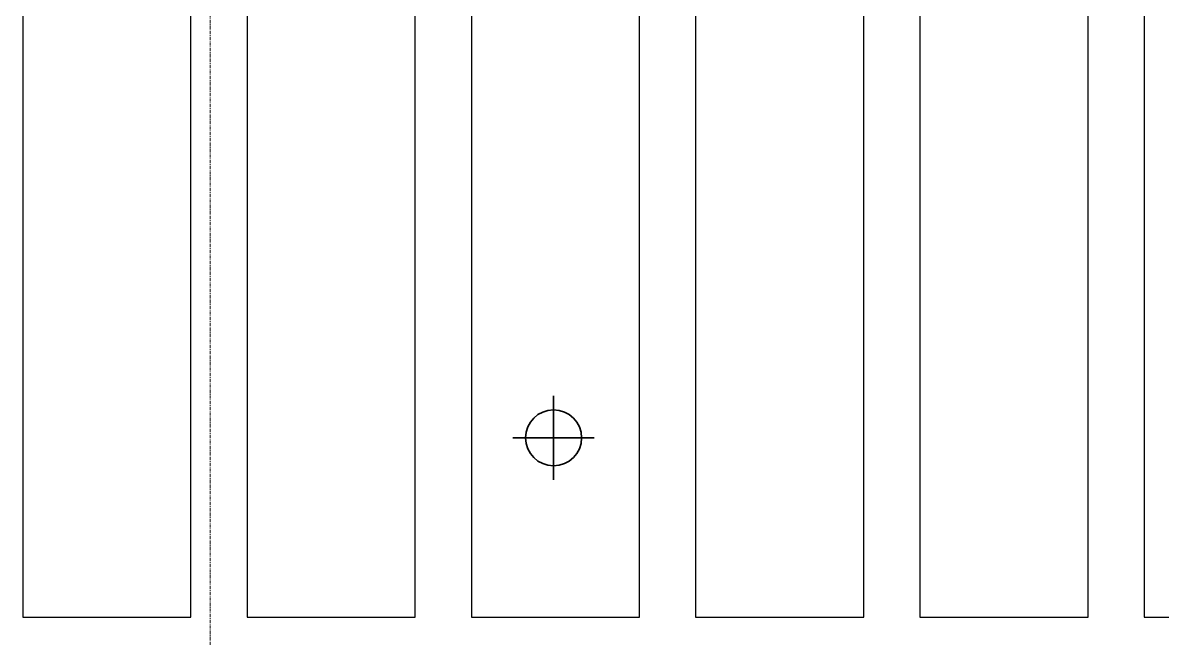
# Model space of a CAD drawing. Header units: millimetres. Extents: x -920231 to -841213, y -17301 to 22361.
# Drawn here: x -869214 to -867182, y 7487 to 8584 of the extents above; entities that cross this region are included whole.
import ezdxf
from ezdxf.xclip import XClip

# ---------------------------------------------------------------- set-up
doc = ezdxf.new("R2010")
doc.units = ezdxf.units.MM
doc.header["$XCLIPFRAME"] = 0
doc.linetypes.add('DPA_Grid _ Level 100', pattern=[10, 5.5, -1.6, 1.3, -1.6])
doc.layers.add('000 - WIPEOUT', color=250, linetype='Continuous')
doc.layers.add('A11_ALU.SOLID SHEET', color=2, linetype='Continuous')
for name, color, linetype, lineweight in [('A-DETL-GENF', 2, 'Continuous', 35), ('E-LITE-EQPM', 2, 'Continuous', 35), ('S-GRID', 251, 'Continuous', 9)]:
    doc.layers.add(name, color=color, linetype=linetype, lineweight=lineweight)

# ---------------------------------------------------------------- blocks, each defined once
blk = doc.blocks.new('*U2141')
at = {"layer": 'S-GRID', "linetype": 'DPA_Grid _ Level 100'}
blk.add_line((1201.9, -20855.1), (1201.9, 16910.1), dxfattribs=at)
blk = doc.blocks.new('*U1493')
at = {"color": 3}
for points in [[(-837.5, 5750), (837.5, 5750), (837.5, 5450), (-837.5, 5450)], [(-837.5, 5350), (837.5, 5350), (837.5, 5050), (-837.5, 5050)], [(-837.5, 4950), (837.5, 4950), (837.5, 4650), (-837.5, 4650)], [(-837.5, 4550), (837.5, 4550), (837.5, 4250), (-837.5, 4250)], [(-837.5, 4150), (837.5, 4150), (837.5, 3850), (-837.5, 3850)], [(-837.5, 3750), (837.5, 3750), (837.5, 3450), (-837.5, 3450)]]:
    blk.add_wipeout(points, dxfattribs=at).dxf.layer = '000 - WIPEOUT'
at = {"layer": 'A11_ALU.SOLID SHEET', "color": 0, "linetype": 'ByBlock'}
for points in [[(-837.5, 5450), (837.5, 5450), (837.5, 5750), (-837.5, 5750)], [(-837.5, 5050), (837.5, 5050), (837.5, 5350), (-837.5, 5350)], [(-837.5, 4650), (837.5, 4650), (837.5, 4950), (-837.5, 4950)], [(-837.5, 4250), (837.5, 4250), (837.5, 4550), (-837.5, 4550)], [(-837.5, 3850), (837.5, 3850), (837.5, 4150), (-837.5, 4150)], [(-837.5, 3450), (837.5, 3450), (837.5, 3750), (-837.5, 3750)]]:
    blk.add_lwpolyline(points, close=True, dxfattribs=at)
blk = doc.blocks.new('*U1512')
at = {"layer": 'A11_ALU.SOLID SHEET', "linetype": 'ByBlock', "rotation": 90}
blk.add_blockref('*U1493', (-118782, 4782.5), dxfattribs=at)
blk = doc.blocks.new('LGF_DL_SAA_LowPower_DL1a - LGF_DL_SAA_LowPower_DL1a-8832329-4130-01 MULTI-PURPOSE LEVEL - REFLECTED CEILING PLAN')
at = {"layer": 'A-DETL-GENF'}
for p, q in [((0, 75), (0, -75)), ((72.5, 0), (-72.5, 0))]:
    blk.add_line(p, q, dxfattribs=at)
blk.add_circle((0, 0), 50, dxfattribs=at)
blk = doc.blocks.new('C-1-PP19-AR-4130-01-B_20250829-225100_EXLIGHT')
at = {"layer": 'E-LITE-EQPM', "extrusion": (0, 0, -1), "rotation": 180}
blk.add_blockref('LGF_DL_SAA_LowPower_DL1a - LGF_DL_SAA_LowPower_DL1a-8832329-4130-01 MULTI-PURPOSE LEVEL - REFLECTED CEILING PLAN', (123585.3, 4265), dxfattribs=at)

msp = doc.modelspace()

# ---------------------------------------------------------------- block references
ref = msp.add_blockref('*U1512', (-744682.4, 3579))
XClip(ref).set_block_clipping_path([(-170955.001718735, -20880.0077451951), (-101425.4223389953, 14393.0014498747)])

# ---------------------------------------------------------------- next in the draw order: block references
msp.add_blockref('*U2141', (-870082.4, 3579))
ref = msp.add_blockref('C-1-PP19-AR-4130-01-B_20250829-225100_EXLIGHT', (-744682.4, 3579))
XClip(ref).set_block_clipping_path([(-170955.001718735, -20880.0077451951), (-101425.4223389953, 14393.0014498747)])

doc.saveas('drawing.dxf')
